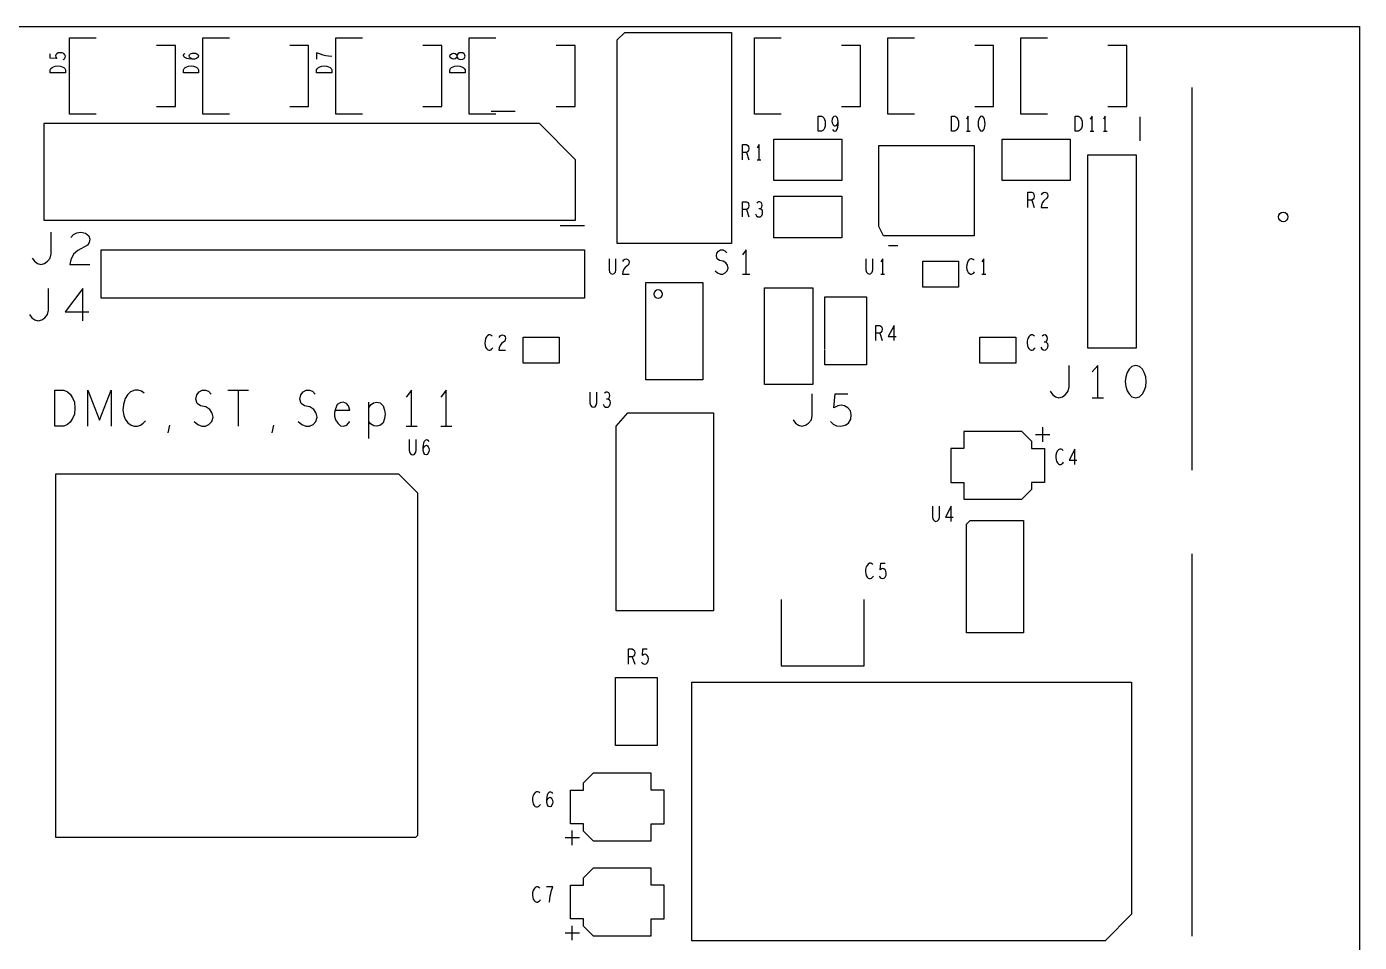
# Model space of a CAD drawing. Extents: x -55 to 55, y -64 to 40.
# Drawn here: x -15 to 55, y -8.1 to 40 of the extents above; entities that cross this region are included whole.
import ezdxf

# ---------------------------------------------------------------- set-up
doc = ezdxf.new("R2010")
doc.units = 0
doc.header["$MEASUREMENT"] = 0
doc.layers.get('0').update_dxf_attribs({"linetype": 'CONTINUOUS'})
for name, color, linetype in [('Holes', 1, 'CONTINUOUS'), ('Outline', 3, 'CONTINUOUS'), ('Router', 9, 'CONTINUOUS'), ('Silkscreen', 4, 'CONTINUOUS')]:
    doc.layers.add(name, color=color, linetype=linetype)

# ---------------------------------------------------------------- blocks, each defined once
blk = doc.blocks.new('D10')
blk.add_circle((0, 0), 0.25)

msp = doc.modelspace()

# ---------------------------------------------------------------- linework, layer by layer
at = {"layer": 'Outline', "color": 3}
msp.add_lwpolyline([(-55, 40), (55, 40), (55, -60), (-55, -60), (-55, 40)], dxfattribs=at)
at = {"layer": 'Router', "color": 9}
for points in [[(46.2, 36.8), (46.2, 16.7)], [(46.2, 12.3), (46.2, -7.8)]]:
    msp.add_lwpolyline(points, dxfattribs=at)
at = {"layer": 'Silkscreen'}
for points in [[(-11.3848, 35.4026), (-12.7818, 35.4026), (-12.7818, 39.4158), (-11.3848, 39.4158)], [(-4.3848, 35.4026), (-5.7818, 35.4026), (-5.7818, 39.4158), (-4.3848, 39.4158)], [(2.6152, 35.4026), (1.2182, 35.4026), (1.2182, 39.4158), (2.6152, 39.4158)], [(9.6152, 35.4026), (8.2182, 35.4026), (8.2182, 39.4158), (9.6152, 39.4158)], [(22, 39.4), (22, 28.6), (16, 28.6), (16, 39.3), (16.4, 39.7), (22, 39.7), (22, 39.4)], [(24.6152, 35.4026), (23.2182, 35.4026), (23.2182, 39.4158), (24.6152, 39.4158)], [(31.6152, 35.4026), (30.2182, 35.4026), (30.2182, 39.4158), (31.6152, 39.4158)], [(38.6152, 35.4026), (37.2182, 35.4026), (37.2182, 39.4158), (38.6152, 39.4158)], [(-13.12, 38.2667), (-13.0533, 38.3167), (-13.0133, 38.375), (-13, 38.45), (-13.0267, 38.525), (-13.08, 38.5833), (-13.1733, 38.625), (-13.28, 38.6333), (-13.3867, 38.6167), (-13.4533, 38.575), (-13.5067, 38.5167), (-13.52, 38.4583), (-13.5067, 38.4), (-13.4533, 38.325), (-13.8, 38.35), (-13.8, 38.575)], [(-8.2098, 35.809), (-7.2192, 35.809), (-7.2192, 39.0094), (-8.2098, 39.0094)], [(-6.3333, 38.2917), (-6.4267, 38.35), (-6.48, 38.4), (-6.5067, 38.4667), (-6.48, 38.525), (-6.4267, 38.5667), (-6.3467, 38.6), (-6.2533, 38.6083), (-6.1733, 38.6), (-6.0933, 38.5667), (-6.0267, 38.5167), (-6, 38.4583), (-6.0267, 38.3917), (-6.1066, 38.3333), (-6.2267, 38.3), (-6.36, 38.2917), (-6.5333, 38.3083), (-6.6267, 38.3333), (-6.72, 38.375), (-6.7867, 38.4333), (-6.8, 38.4917), (-6.7733, 38.55), (-6.7067, 38.5917)], [(-1.2098, 35.809), (-0.2192, 35.809), (-0.2192, 39.0094), (-1.2098, 39.0094)], [(1, 38.4333), (0.8267, 38.45), (0.68, 38.475), (0.5467, 38.5083), (0.4, 38.55), (0.2, 38.6167), (0.2, 38.2833)], [(5.7902, 35.809), (6.7808, 35.809), (6.7808, 39.0094), (5.7902, 39.0094)], [(8, 38.45), (7.9867, 38.5083), (7.9467, 38.575), (7.88, 38.6167), (7.7867, 38.6333), (7.6934, 38.6167), (7.6133, 38.5667), (7.5733, 38.4917), (7.5733, 38.4083), (7.5467, 38.3583), (7.48, 38.3167), (7.3867, 38.3), (7.2933, 38.325), (7.2267, 38.3833), (7.2, 38.45), (7.2267, 38.5167), (7.2933, 38.575), (7.3867, 38.6), (7.48, 38.5833), (7.5467, 38.5417), (7.5733, 38.4917), (7.5733, 38.4083), (7.6133, 38.3333), (7.6934, 38.2833), (7.7867, 38.2667), (7.88, 38.2833), (7.9467, 38.325), (7.9867, 38.3917), (8, 38.45)], [(12.7902, 35.809), (13.7808, 35.809), (13.7808, 39.0094), (12.7902, 39.0094)], [(27.7902, 35.809), (28.7808, 35.809), (28.7808, 39.0094), (27.7902, 39.0094)], [(34.7902, 35.809), (35.7808, 35.809), (35.7808, 39.0094), (34.7902, 39.0094)], [(41.7902, 35.809), (42.7808, 35.809), (42.7808, 39.0094), (41.7902, 39.0094)], [(-13, 37.5667), (-13.8, 37.5667), (-13.8, 37.7333), (-13.76, 37.8), (-13.7067, 37.85), (-13.6267, 37.8917), (-13.5333, 37.925), (-13.4, 37.9333), (-13.2667, 37.925), (-13.1733, 37.8917), (-13.0933, 37.85), (-13.04, 37.8), (-13, 37.7333), (-13, 37.5667)], [(-6, 37.5667), (-6.8, 37.5667), (-6.8, 37.7333), (-6.76, 37.8), (-6.7067, 37.85), (-6.6267, 37.8917), (-6.5333, 37.925), (-6.4, 37.9333), (-6.2667, 37.925), (-6.1733, 37.8917), (-6.0933, 37.85), (-6.04, 37.8), (-6, 37.7333), (-6, 37.5667)], [(1, 37.5667), (0.2, 37.5667), (0.2, 37.7333), (0.24, 37.8), (0.2933, 37.85), (0.3733, 37.8917), (0.4667, 37.925), (0.6, 37.9333), (0.7333, 37.925), (0.8267, 37.8917), (0.9067, 37.85), (0.96, 37.8), (1, 37.7333), (1, 37.5667)], [(8, 37.5667), (7.2, 37.5667), (7.2, 37.7333), (7.24, 37.8), (7.2933, 37.85), (7.3733, 37.8917), (7.4667, 37.925), (7.6, 37.9333), (7.7333, 37.925), (7.8267, 37.8917), (7.9067, 37.85), (7.96, 37.8), (8, 37.7333), (8, 37.5667)], [(10.635, 35.54), (9.365, 35.54)], [(26.5667, 34.5), (26.5667, 35.3), (26.7333, 35.3), (26.8, 35.26), (26.85, 35.2067), (26.8917, 35.1267), (26.925, 35.0333), (26.9333, 34.9), (26.925, 34.7667), (26.8917, 34.6733), (26.85, 34.5933), (26.8, 34.54), (26.7333, 34.5), (26.5667, 34.5)], [(27.3083, 34.5933), (27.3667, 34.5267), (27.4333, 34.5), (27.5, 34.5267), (27.5583, 34.6066), (27.6, 34.7267), (27.6167, 34.8467), (27.6167, 34.9933), (27.6, 35.1133), (27.5583, 35.22), (27.5083, 35.2733), (27.45, 35.3), (27.3833, 35.2733), (27.3333, 35.22), (27.3, 35.14), (27.2833, 35.0333), (27.3, 34.94), (27.3417, 34.8467), (27.3917, 34.7933), (27.45, 34.78), (27.5167, 34.8066), (27.5667, 34.8733), (27.6167, 34.9933)], [(33.5667, 34.5), (33.5667, 35.3), (33.7333, 35.3), (33.8, 35.26), (33.85, 35.2067), (33.8917, 35.1267), (33.925, 35.0333), (33.9333, 34.9), (33.925, 34.7667), (33.8917, 34.6733), (33.85, 34.5933), (33.8, 34.54), (33.7333, 34.5), (33.5667, 34.5)], [(34.45, 34.5), (34.45, 35.3), (34.35, 35.14)], [(35.15, 35.3), (35.0833, 35.2733), (35.0333, 35.2067), (35, 35.1267), (34.975, 35.02), (34.9667, 34.9), (34.975, 34.78), (35, 34.6733), (35.0333, 34.5933), (35.0833, 34.5267), (35.15, 34.5), (35.2167, 34.5267), (35.2667, 34.5933), (35.3, 34.6733), (35.325, 34.78), (35.3333, 34.9), (35.325, 35.02), (35.3, 35.1267), (35.2667, 35.2067), (35.2167, 35.2733), (35.15, 35.3)], [(40.0667, 34.5), (40.0667, 35.3), (40.2333, 35.3), (40.3, 35.26), (40.35, 35.2067), (40.3917, 35.1267), (40.425, 35.0333), (40.4333, 34.9), (40.425, 34.7667), (40.3917, 34.6733), (40.35, 34.5933), (40.3, 34.54), (40.2333, 34.5), (40.0667, 34.5)], [(40.95, 34.5), (40.95, 35.3), (40.85, 35.14)], [(41.65, 34.5), (41.65, 35.3), (41.55, 35.14)], [(43.46, 35.27), (43.46, 34)], [(11.905, 34.905), (-14.13, 34.905), (-14.13, 29.825), (13.81, 29.825), (13.81, 33), (11.905, 34.905)], [(34.35, 34.5), (34.55, 34.5)], [(40.85, 34.5), (41.05, 34.5)], [(41.55, 34.5), (41.75, 34.5)], [(22.5833, 33), (22.5833, 33.8), (22.7917, 33.8), (22.8583, 33.76), (22.9, 33.7067), (22.9167, 33.6), (22.9, 33.4933), (22.85, 33.4267), (22.7917, 33.3867), (22.5833, 33.3867)], [(23.45, 33), (23.45, 33.8), (23.35, 33.64)], [(25.0348, 34.0922), (27.8034, 34.0922), (27.8034, 31.9078), (24.222, 31.9078), (24.222, 34.0922), (25.0094, 34.0922)], [(29.75, 33.75), (34.75, 33.75), (34.75, 29), (30, 29), (29.75, 29.5), (29.75, 33.75)], [(37.0348, 34.0922), (39.8034, 34.0922), (39.8034, 31.9078), (36.222, 31.9078), (36.222, 34.0922), (37.0094, 34.0922)], [(22.7917, 33.3867), (22.9167, 33)], [(23.35, 33), (23.55, 33)], [(43.27, 23.11), (40.73, 23.11), (40.73, 33.27), (43.27, 33.27), (43.27, 23.11)], [(25.0348, 31.0922), (27.8034, 31.0922), (27.8034, 28.9078), (24.222, 28.9078), (24.222, 31.0922), (25.0094, 31.0922)], [(37.5833, 30.5), (37.5833, 31.3), (37.7917, 31.3), (37.8583, 31.26), (37.9, 31.2067), (37.9167, 31.1), (37.9, 30.9933), (37.85, 30.9267), (37.7917, 30.8867), (37.5833, 30.8867)], [(37.7917, 30.8867), (37.9167, 30.5)], [(38.2917, 31.1667), (38.3417, 31.2467), (38.4, 31.2867), (38.4667, 31.3), (38.55, 31.2733), (38.6083, 31.2067), (38.625, 31.1267), (38.6167, 31.0466), (38.5833, 30.98), (38.4167, 30.8467), (38.3417, 30.7533), (38.2917, 30.62), (38.275, 30.5), (38.625, 30.5)], [(22.5833, 30), (22.5833, 30.8), (22.7917, 30.8), (22.8583, 30.76), (22.9, 30.7067), (22.9167, 30.6), (22.9, 30.4933), (22.85, 30.4267), (22.7917, 30.3867), (22.5833, 30.3867)], [(22.7917, 30.3867), (22.9167, 30)], [(23.2667, 30.16), (23.3167, 30.0667), (23.3833, 30.0133), (23.4583, 30), (23.525, 30.0133), (23.5917, 30.08), (23.6333, 30.16), (23.6417, 30.24), (23.625, 30.3333), (23.5667, 30.4), (23.5083, 30.4267), (23.4333, 30.4267)], [(23.5083, 30.4267), (23.5583, 30.4667), (23.6, 30.5333), (23.6167, 30.6133), (23.6, 30.6933), (23.5583, 30.76), (23.4833, 30.8), (23.4083, 30.7867), (23.3333, 30.7333)], [(14.27, 29.54), (13, 29.54)], [(-14.75, 27.84), (-14.625, 27.67), (-14.475, 27.5567), (-14.3, 27.5), (-14.1, 27.5567), (-13.95, 27.67), (-13.8, 27.84), (-13.75, 28.0666), (-13.75, 29.2)], [(-12.725, 28.9167), (-12.575, 29.0866), (-12.4, 29.1717), (-12.2, 29.2), (-11.95, 29.1433), (-11.775, 29.0017), (-11.725, 28.8317), (-11.75, 28.6616), (-11.85, 28.52), (-12.35, 28.2367), (-12.575, 28.0383), (-12.725, 27.7549), (-12.775, 27.5), (-11.725, 27.5)], [(-8.59, 25.73), (-11.13, 25.73), (-11.13, 28.27), (14.27, 28.27), (14.27, 25.73), (-8.59, 25.73)], [(21.1448, 27.1693), (21.2735, 27.0635), (21.4183, 27), (21.5469, 27), (21.6756, 27.0635), (21.7722, 27.1693), (21.8204, 27.3175), (21.7883, 27.4656), (21.7078, 27.5927), (21.563, 27.6773), (21.37, 27.7197), (21.2574, 27.8043), (21.2091, 27.9525), (21.2413, 28.1007), (21.3217, 28.2065), (21.4343, 28.27), (21.5469, 28.27), (21.6596, 28.2277), (21.7561, 28.1218)], [(22.778, 27), (22.778, 28.27), (22.585, 28.016)], [(30.25, 28.5), (30.75, 28.5)], [(15.5667, 27.8), (15.5667, 27.2267), (15.6, 27.1066), (15.6667, 27.0267), (15.75, 27), (15.8333, 27.0267), (15.9, 27.1066), (15.9333, 27.2267), (15.9333, 27.8)], [(16.2917, 27.6667), (16.3417, 27.7467), (16.4, 27.7867), (16.4667, 27.8), (16.55, 27.7733), (16.6083, 27.7067), (16.625, 27.6267), (16.6167, 27.5466), (16.5833, 27.48), (16.4167, 27.3467), (16.3417, 27.2533), (16.2917, 27.12), (16.275, 27), (16.625, 27)], [(29.0667, 27.8), (29.0667, 27.2267), (29.1, 27.1066), (29.1667, 27.0267), (29.25, 27), (29.3333, 27.0267), (29.4, 27.1066), (29.4333, 27.2267), (29.4333, 27.8)], [(29.95, 27), (29.95, 27.8), (29.85, 27.64)], [(33.8382, 26.3142), (32.0602, 26.3142), (32.0602, 27.6858), (33.9398, 27.6858), (33.9398, 26.3142), (33.3556, 26.3142)], [(34.7487, 27.7335), (34.6987, 27.7735), (34.6404, 27.8002), (34.5737, 27.8002), (34.4987, 27.7602), (34.4404, 27.6935), (34.3987, 27.6135), (34.3654, 27.4802), (34.3571, 27.3602), (34.3737, 27.2402), (34.3987, 27.1602), (34.4487, 27.0802), (34.5071, 27.0269), (34.5654, 27.0002), (34.6237, 27.0002), (34.6821, 27.0269), (34.7321, 27.0669), (34.7737, 27.1202)], [(35.2654, 27.0002), (35.2654, 27.8002), (35.1654, 27.6402)], [(22.585, 27), (22.971, 27)], [(29.85, 27), (30.05, 27)], [(35.1654, 27.0002), (35.3654, 27.0002)], [(-14.8884, 24.8764), (-14.7634, 24.7064), (-14.6134, 24.5931), (-14.4384, 24.5364), (-14.2384, 24.5931), (-14.0884, 24.7064), (-13.9384, 24.8764), (-13.8884, 25.103), (-13.8884, 26.2364)], [(-12.0884, 24.5364), (-12.0884, 26.2364), (-13.0134, 25.0181), (-11.7634, 25.0181)], [(20.5, 26.55), (20.5, 21.45), (17.5, 21.45), (17.5, 26.55), (20.5, 26.55)], [(23.73, 26.27), (26.27, 26.27), (26.27, 21.19), (23.73, 21.19), (23.73, 26.27)], [(26.9078, 23.0348), (26.9078, 25.8034), (29.0922, 25.8034), (29.0922, 22.222), (26.9078, 22.222), (26.9078, 23.0094)], [(29.5833, 23.5), (29.5833, 24.3), (29.7917, 24.3), (29.8583, 24.26), (29.9, 24.2067), (29.9167, 24.1), (29.9, 23.9933), (29.85, 23.9267), (29.7917, 23.8867), (29.5833, 23.8867)], [(29.7917, 23.8867), (29.9167, 23.5)], [(30.55, 23.5), (30.55, 24.3), (30.2417, 23.7267), (30.6583, 23.7267)], [(9.4333, 23.7333), (9.3833, 23.7733), (9.325, 23.8), (9.2583, 23.8), (9.1833, 23.76), (9.125, 23.6933), (9.0833, 23.6133), (9.05, 23.48), (9.0417, 23.36), (9.0583, 23.24), (9.0833, 23.16), (9.1333, 23.08), (9.1917, 23.0267), (9.25, 23), (9.3083, 23), (9.3667, 23.0267), (9.4167, 23.0667), (9.4583, 23.12)], [(9.7917, 23.6667), (9.8417, 23.7467), (9.9, 23.7867), (9.9667, 23.8), (10.05, 23.7733), (10.1083, 23.7067), (10.125, 23.6267), (10.1167, 23.5466), (10.0833, 23.48), (9.9167, 23.3467), (9.8417, 23.2533), (9.7917, 23.12), (9.775, 23), (10.125, 23)], [(11.1618, 23.6858), (12.9398, 23.6858), (12.9398, 22.3142), (11.0602, 22.3142), (11.0602, 23.6858), (11.6444, 23.6858)], [(35.1618, 23.6858), (36.9398, 23.6858), (36.9398, 22.3142), (35.0602, 22.3142), (35.0602, 23.6858), (35.6444, 23.6858)], [(37.9333, 23.7333), (37.8833, 23.7733), (37.825, 23.8), (37.7583, 23.8), (37.6833, 23.76), (37.625, 23.6933), (37.5833, 23.6133), (37.55, 23.48), (37.5417, 23.36), (37.5583, 23.24), (37.5833, 23.16), (37.6333, 23.08), (37.6917, 23.0267), (37.75, 23), (37.8083, 23), (37.8667, 23.0267), (37.9167, 23.0667), (37.9583, 23.12)], [(38.2667, 23.16), (38.3167, 23.0667), (38.3833, 23.0133), (38.4583, 23), (38.525, 23.0133), (38.5917, 23.08), (38.6333, 23.16), (38.6417, 23.24), (38.625, 23.3333), (38.5667, 23.4), (38.5083, 23.4267), (38.4333, 23.4267)], [(38.5083, 23.4267), (38.5583, 23.4667), (38.6, 23.5333), (38.6167, 23.6133), (38.6, 23.6933), (38.5583, 23.76), (38.4833, 23.8), (38.4083, 23.7867), (38.3333, 23.7333)], [(38.75, 20.84), (38.875, 20.67), (39.025, 20.5567), (39.2, 20.5), (39.4, 20.5567), (39.55, 20.67), (39.7, 20.84), (39.75, 21.0666), (39.75, 22.2)], [(41.25, 20.5), (41.25, 22.2), (40.95, 21.86)], [(43.25, 22.2), (43.05, 22.1433), (42.9, 22.0017), (42.8, 21.8317), (42.725, 21.605), (42.7, 21.35), (42.725, 21.095), (42.8, 20.8683), (42.9, 20.6983), (43.05, 20.5567), (43.25, 20.5), (43.45, 20.5567), (43.6, 20.6983), (43.7, 20.8683), (43.775, 21.095), (43.8, 21.35), (43.775, 21.605), (43.7, 21.8317), (43.6, 22.0017), (43.45, 22.1433), (43.25, 22.2)], [(-13.5517, 18.9992), (-13.5517, 20.9042), (-13.0776, 20.9042), (-12.888, 20.8089), (-12.7457, 20.6819), (-12.6272, 20.4915), (-12.5324, 20.2692), (-12.5087, 19.9517), (-12.5324, 19.6342), (-12.6272, 19.4119), (-12.7457, 19.2214), (-12.888, 19.0944), (-13.0776, 18.9992), (-13.5517, 18.9992)], [(-11.8242, 18.9992), (-11.8242, 20.9042), (-11.2078, 19.3167), (-10.5914, 20.9042), (-10.5914, 18.9992)], [(-8.8639, 20.7454), (-9.0061, 20.8407), (-9.172, 20.9042), (-9.3617, 20.9042), (-9.5751, 20.8089), (-9.741, 20.6502), (-9.8595, 20.4597), (-9.9544, 20.1422), (-9.9781, 19.8564), (-9.9306, 19.5707), (-9.8595, 19.3802), (-9.7173, 19.1897), (-9.5513, 19.0627), (-9.3854, 18.9992), (-9.2195, 18.9992), (-9.0535, 19.0627), (-8.9113, 19.1579), (-8.7927, 19.2849)], [(-6.2384, 19.2531), (-6.0488, 19.0944), (-5.8354, 18.9992), (-5.6458, 18.9992), (-5.4561, 19.0944), (-5.3139, 19.2531), (-5.2428, 19.4755), (-5.2902, 19.6977), (-5.4087, 19.8882), (-5.6221, 20.0152), (-5.9065, 20.0787), (-6.0725, 20.2057), (-6.1436, 20.4279), (-6.0962, 20.6502), (-5.9777, 20.8089), (-5.8117, 20.9042), (-5.6458, 20.9042), (-5.4798, 20.8407), (-5.3376, 20.6819)], [(-4.4634, 20.9042), (-3.373, 20.9042)], [(-3.9182, 20.9042), (-3.9182, 18.9992)], [(-0.7712, 19.2531), (-0.5816, 19.0944), (-0.3682, 18.9992), (-0.1786, 18.9992), (0.0111, 19.0944), (0.1533, 19.2531), (0.2244, 19.4755), (0.177, 19.6977), (0.0585, 19.8882), (-0.1549, 20.0152), (-0.4393, 20.0787), (-0.6053, 20.2057), (-0.6764, 20.4279), (-0.629, 20.6502), (-0.5105, 20.8089), (-0.3445, 20.9042), (-0.1786, 20.9042), (-0.0126, 20.8407), (0.1296, 20.6819)], [(5.1938, 18.9992), (5.1938, 20.9042), (4.9093, 20.5232)], [(7.0162, 18.9992), (7.0162, 20.9042), (6.7317, 20.5232)], [(14.5667, 20.8), (14.5667, 20.2267), (14.6, 20.1066), (14.6667, 20.0267), (14.75, 20), (14.8333, 20.0267), (14.9, 20.1066), (14.9333, 20.2267), (14.9333, 20.8)], [(15.2667, 20.16), (15.3167, 20.0667), (15.3833, 20.0133), (15.4583, 20), (15.525, 20.0133), (15.5917, 20.08), (15.6333, 20.16), (15.6417, 20.24), (15.625, 20.3333), (15.5667, 20.4), (15.5083, 20.4267), (15.4333, 20.4267)], [(15.5083, 20.4267), (15.5583, 20.4667), (15.6, 20.5333), (15.6167, 20.6133), (15.6, 20.6933), (15.5583, 20.76), (15.4833, 20.8), (15.4083, 20.7867), (15.3333, 20.7333)], [(25.25, 19.34), (25.375, 19.17), (25.525, 19.0567), (25.7, 19), (25.9, 19.0567), (26.05, 19.17), (26.2, 19.34), (26.25, 19.5666), (26.25, 20.7)], [(27.2, 19.2549), (27.35, 19.1133), (27.525, 19.0283), (27.75, 19), (27.975, 19.0567), (28.15, 19.17), (28.275, 19.3683), (28.3, 19.595), (28.25, 19.8216), (28.125, 19.9633), (27.95, 20.0766), (27.775, 20.105), (27.6, 20.0766), (27.375, 19.9633), (27.45, 20.7), (28.125, 20.7)], [(40.95, 20.5), (41.55, 20.5)], [(1.1934, 19.8564), (1.952, 19.8564), (1.8809, 20.0787), (1.7624, 20.2057), (1.5964, 20.2692), (1.4305, 20.2374), (1.2882, 20.1422), (1.1934, 19.9199), (1.146, 19.7294), (1.146, 19.539), (1.1934, 19.3484), (1.3119, 19.1579), (1.4542, 19.0309), (1.6201, 18.9992), (1.7861, 19.0627), (1.952, 19.2531)], [(2.9447, 18.3642), (2.9447, 20.2692)], [(2.9447, 19.9835), (3.0632, 20.1422), (3.1817, 20.2374), (3.3714, 20.2692), (3.5373, 20.2374), (3.7033, 20.0787), (3.7744, 19.8564), (3.7981, 19.6342), (3.7744, 19.4119), (3.7033, 19.1897), (3.561, 19.0627), (3.3714, 18.9992), (3.2055, 19.0309), (3.0395, 19.1262), (2.9447, 19.2531)], [(16.55, 19.7), (21.05, 19.7), (21.05, 9.3), (15.95, 9.3), (15.95, 19), (16.55, 19.7)], [(-7.6104, 18.65), (-7.5156, 19.0627)], [(-2.1432, 18.65), (-2.0484, 19.0627)], [(4.9093, 18.9992), (5.4782, 18.9992)], [(6.7317, 18.9992), (7.3006, 18.9992)], [(38.354, 18.9484), (38.354, 18.1864)], [(5.0667, 18.3), (5.0667, 17.7267), (5.1, 17.6066), (5.1667, 17.5267), (5.25, 17.5), (5.3333, 17.5267), (5.4, 17.6066), (5.4333, 17.7267), (5.4333, 18.3)], [(5.7917, 17.8333), (5.85, 17.9267), (5.9, 17.98), (5.9667, 18.0067), (6.025, 17.98), (6.0667, 17.9267), (6.1, 17.8467), (6.1083, 17.7533), (6.1, 17.6733), (6.0667, 17.5933), (6.0167, 17.5267), (5.9583, 17.5), (5.8917, 17.5267), (5.8333, 17.6066), (5.8, 17.7267), (5.7917, 17.86), (5.8083, 18.0333), (5.8333, 18.1267), (5.875, 18.22), (5.9333, 18.2867), (5.9917, 18.3), (6.05, 18.2733), (6.0917, 18.2067)], [(37.2618, 18.7198), (36.7538, 18.7198), (34.2138, 18.7198), (34.2138, 17.8308), (33.528, 17.8308), (33.528, 16.0528), (34.2138, 16.0528), (34.2138, 15.1638), (37.2618, 15.1638)], [(37.7698, 18.2118), (37.2618, 18.7198)], [(37.7698, 18.2118), (37.7698, 17.8308), (38.4556, 17.8308), (38.4556, 16.0528), (37.7698, 16.0528), (37.7698, 15.6718)], [(37.973, 18.5674), (38.735, 18.5674)], [(39.4333, 17.7333), (39.3833, 17.7733), (39.325, 17.8), (39.2583, 17.8), (39.1833, 17.76), (39.125, 17.6933), (39.0833, 17.6133), (39.05, 17.48), (39.0417, 17.36), (39.0583, 17.24), (39.0833, 17.16), (39.1333, 17.08), (39.1917, 17.0267), (39.25, 17), (39.3083, 17), (39.3667, 17.0267), (39.4167, 17.0667), (39.4583, 17.12)], [(40.05, 17), (40.05, 17.8), (39.7417, 17.2267), (40.1583, 17.2267)], [(5.5, 15.5), (5.5, -2.5), (5.4, -2.6), (-13.5, -2.6), (-13.5, 16.5), (4.5, 16.5), (5.5, 15.5)], [(37.7698, 15.6718), (37.2618, 15.1638)], [(32.5667, 14.8), (32.5667, 14.2267), (32.6, 14.1066), (32.6667, 14.0267), (32.75, 14), (32.8333, 14.0267), (32.9, 14.1066), (32.9333, 14.2267), (32.9333, 14.8)], [(33.55, 14), (33.55, 14.8), (33.2417, 14.2267), (33.6583, 14.2267)], [(37.3486, 13.654), (37.3486, 8.154), (34.3486, 8.154), (34.3486, 13.854), (34.5486, 14.054), (37.3486, 14.054), (37.3486, 13.654)], [(29.4333, 11.7333), (29.3833, 11.7733), (29.325, 11.8), (29.2583, 11.8), (29.1833, 11.76), (29.125, 11.6933), (29.0833, 11.6133), (29.05, 11.48), (29.0417, 11.36), (29.0583, 11.24), (29.0833, 11.16), (29.1333, 11.08), (29.1917, 11.0267), (29.25, 11), (29.3083, 11), (29.3667, 11.0267), (29.4167, 11.0667), (29.4583, 11.12)], [(29.7667, 11.12), (29.8167, 11.0533), (29.875, 11.0133), (29.95, 11), (30.025, 11.0267), (30.0833, 11.08), (30.125, 11.1733), (30.1333, 11.28), (30.1167, 11.3867), (30.075, 11.4533), (30.0167, 11.5067), (29.9583, 11.52), (29.9, 11.5067), (29.825, 11.4533), (29.85, 11.8), (30.075, 11.8)], [(24.6224, 9.905), (24.6224, 6.405), (28.9724, 6.405), (28.9724, 9.905)], [(16.5833, 6.5), (16.5833, 7.3), (16.7917, 7.3), (16.8583, 7.26), (16.9, 7.2067), (16.9167, 7.1), (16.9, 6.9933), (16.85, 6.9267), (16.7917, 6.8867), (16.5833, 6.8867)], [(17.2667, 6.62), (17.3167, 6.5533), (17.375, 6.5133), (17.45, 6.5), (17.525, 6.5267), (17.5833, 6.58), (17.625, 6.6733), (17.6333, 6.78), (17.6167, 6.8867), (17.575, 6.9533), (17.5167, 7.0067), (17.4583, 7.02), (17.4, 7.0067), (17.325, 6.9533), (17.35, 7.3), (17.575, 7.3)], [(16.7917, 6.8867), (16.9167, 6.5)], [(15.9078, 3.0348), (15.9078, 5.8034), (18.0922, 5.8034), (18.0922, 2.222), (15.9078, 2.222), (15.9078, 3.0094)], [(41, -8.032), (19.918, -8.032), (19.918, 5.557), (43.032, 5.557), (43.032, -6.635), (41.635, -8.032), (41, -8.032)], [(14.222, 0.27), (14.73, 0.778)], [(14.73, -2.778), (15.238, -2.778), (17.778, -2.778), (17.778, -1.889), (18.4638, -1.889), (18.4638, -0.111), (17.778, -0.111), (17.778, 0.778), (14.73, 0.778)], [(14.222, -2.27), (14.222, -1.889), (13.5362, -1.889), (13.5362, -0.111), (14.222, -0.111), (14.222, 0.27)], [(11.9333, -0.2667), (11.8833, -0.2267), (11.825, -0.2), (11.7583, -0.2), (11.6833, -0.24), (11.625, -0.3067), (11.5833, -0.3867), (11.55, -0.52), (11.5417, -0.64), (11.5583, -0.76), (11.5833, -0.84), (11.6333, -0.92), (11.6917, -0.9733), (11.75, -1), (11.8083, -1), (11.8667, -0.9733), (11.9167, -0.9333), (11.9583, -0.88)], [(12.2917, -0.6667), (12.35, -0.5733), (12.4, -0.52), (12.4667, -0.4933), (12.525, -0.52), (12.5667, -0.5733), (12.6, -0.6533), (12.6083, -0.7467), (12.6, -0.8267), (12.5667, -0.9067), (12.5167, -0.9733), (12.4583, -1), (12.3917, -0.9733), (12.3333, -0.8934), (12.3, -0.7733), (12.2917, -0.64), (12.3083, -0.4667), (12.3333, -0.3733), (12.375, -0.28), (12.4333, -0.2133), (12.4917, -0.2), (12.55, -0.2267), (12.5917, -0.2933)], [(14.0188, -2.6256), (13.2568, -2.6256)], [(13.6378, -3.0066), (13.6378, -2.2446)], [(14.222, -2.27), (14.73, -2.778)], [(14.222, -7.27), (14.222, -6.889), (13.5362, -6.889), (13.5362, -5.111), (14.222, -5.111), (14.222, -4.73)], [(14.222, -4.73), (14.73, -4.222)], [(14.73, -7.778), (15.238, -7.778), (17.778, -7.778), (17.778, -6.889), (18.4638, -6.889), (18.4638, -5.111), (17.778, -5.111), (17.778, -4.222), (14.73, -4.222)], [(11.9333, -5.2667), (11.8833, -5.2267), (11.825, -5.2), (11.7583, -5.2), (11.6833, -5.24), (11.625, -5.3067), (11.5833, -5.3867), (11.55, -5.52), (11.5417, -5.64), (11.5583, -5.76), (11.5833, -5.84), (11.6333, -5.92), (11.6917, -5.9733), (11.75, -6), (11.8083, -6), (11.8667, -5.9733), (11.9167, -5.9333), (11.9583, -5.88)], [(12.4333, -6), (12.45, -5.8267), (12.475, -5.68), (12.5083, -5.5467), (12.55, -5.4), (12.6167, -5.2), (12.2833, -5.2)], [(14.0188, -7.6256), (13.2568, -7.6256)], [(13.6378, -8.0066), (13.6378, -7.2446)], [(14.222, -7.27), (14.73, -7.778)]]:
    msp.add_lwpolyline(points, dxfattribs=at)
msp.add_lwpolyline([(18.3736, 25.95), (18.3736, 25.95), (18.3736, 25.95, 1), (17.9264, 25.95), (17.9264, 25.95), (17.9264, 25.95, 1), (18.3736, 25.95), (18.3736, 25.95)], format="xyb", dxfattribs=at)

# ---------------------------------------------------------------- block references
at = {"layer": 'Holes'}
msp.add_blockref('D10', (51, 30), dxfattribs=at)

doc.saveas('drawing.dxf')
